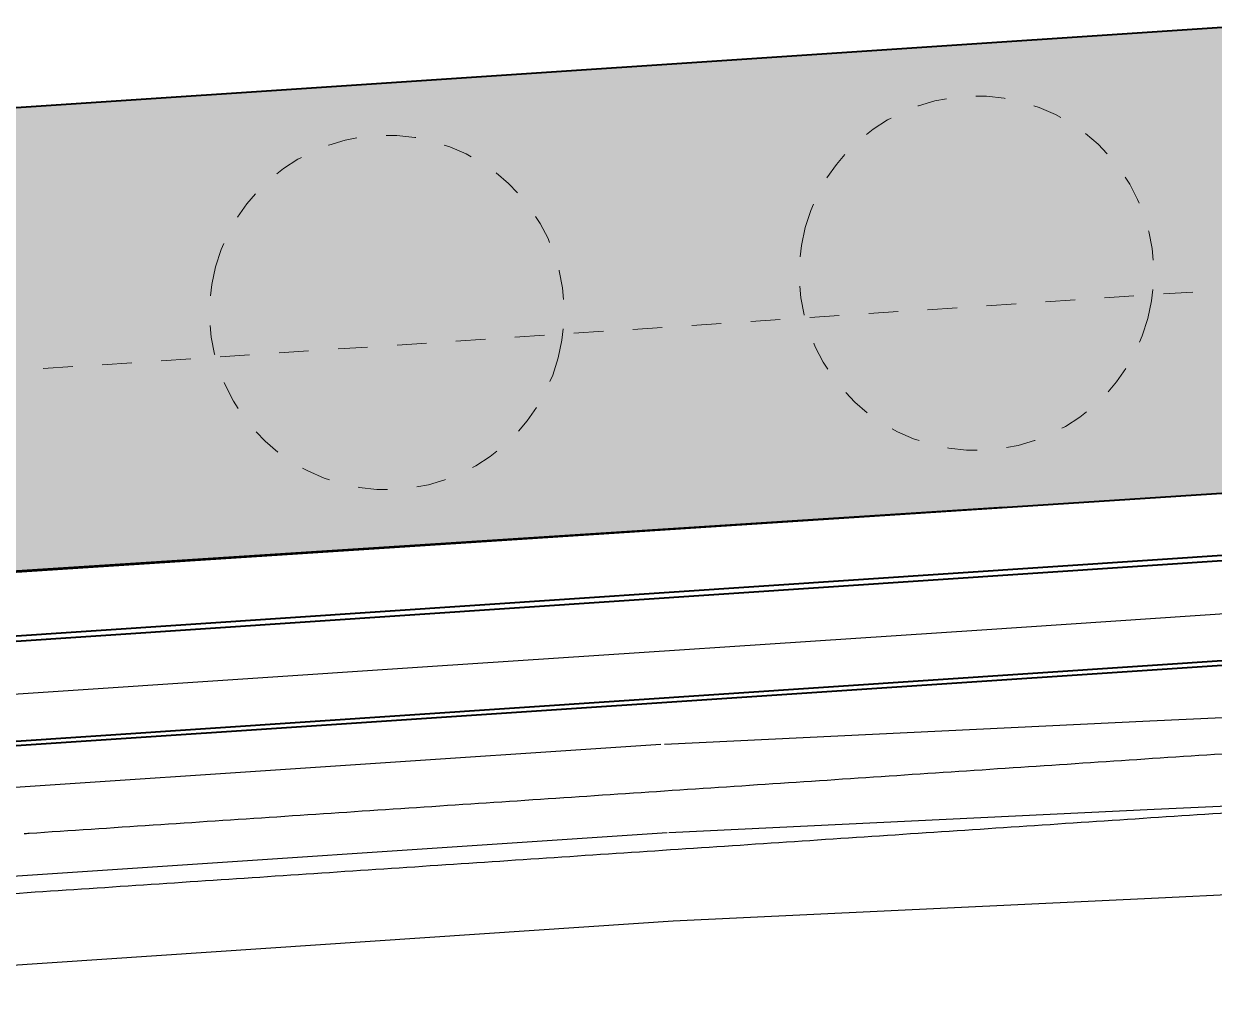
# Model space of a CAD drawing. Header units: metres. Extents: x -354 to -91, y 3 to 562.
# Drawn here: x -226.213 to -222.184, y 543.385 to 546.712 of the extents above; entities that cross this region are included whole.
import ezdxf

# ---------------------------------------------------------------- set-up
doc = ezdxf.new("R2010")
doc.units = ezdxf.units.M
doc.linetypes.add('JacobsDash', pattern=[0.0045, 0.003, -0.0015])
doc.linetypes.add('JacobsGridLine', pattern=[0.0145, 0.01, -0.001, 0.0025, -0.001])
for name, color, linetype, lineweight in [('A-FLOR', 7, 'Continuous', 40), ('A-GENM', 7, 'Continuous', 25), ('S-BEAM', 7, 'Continuous', 40), ('S-FNDN-HDLN', 7, 'JacobsDash', 15), ('S-GRID', 7, 'Continuous', 9)]:
    doc.layers.add(name, color=color, linetype=linetype, lineweight=lineweight)

# ---------------------------------------------------------------- blocks, each defined once
blk = doc.blocks.new('T2DPAA-T2D-C3S-RW-M2D-100010_dwg-40802999-DRG-2873034 - CONSTRUCTION SEQUENCE STAGE A8')
at = {"color": 254, "lineweight": 25, "true_color": 0xd0d0d0}
for p, q in [((58.9415, -627.7106), (60.0205, -630.8988)), ((58.8973, -628.5157), (59.6987, -630.8838)), ((59.6987, -630.8838), (59.7363, -630.9949)), ((59.7363, -630.9949), (60.2346, -632.5623)), ((60.2346, -632.5623), (60.4227, -633.1596))]:
    blk.add_line(p, q, dxfattribs=at)
at = {"color": 254, "lineweight": 25, "true_color": 0xd0d0d0, "flags": 128}
for points in [[(58.5119, -624.4926), (58.5469, -624.5971), (59.1823, -626.4935), (59.3571, -627.0153), (59.5245, -627.515), (60.3553, -629.9697)], [(58.976, -626.8696), (59.1394, -627.3569), (59.226, -627.6153), (60.3042, -630.8013)], [(60.3553, -629.9697), (60.9582, -631.7514), (61.3304, -632.8511)], [(60.3081, -630.8132), (60.8064, -632.3806), (60.9912, -632.9672)], [(60.0222, -630.904), (60.5205, -632.4714), (60.707, -633.0634)]]:
    blk.add_lwpolyline(points, dxfattribs=at)
blk = doc.blocks.new('T2DPAA-T2D-PWC-RW-M2D-100010_RoadDesign_rvt-1-DRG-2873034 - CONSTRUCTION SEQUENCE STAGE A8')
at = {"color": 254, "lineweight": 25, "true_color": 0xd0d0d0, "rotation": 75.11694444444437}
blk.add_blockref('T2DPAA-T2D-C3S-RW-M2D-100010_dwg-40802999-DRG-2873034 - CONSTRUCTION SEQUENCE STAGE A8', (-1722.337, 648.0105), dxfattribs=at)
blk = doc.blocks.new('Top of Pavement - RL A - Top of Pavement - RL A-68818558-DRG-2873034 - CONSTRUCTION SEQUENCE STAGE A8')
at = {"layer": 'A-GENM', "color": 253, "true_color": 0xa3a3a3}
for points, knots in [([(141.209, 7.988), (141.2155, 7.9658), (141.2418, 7.8764), (141.2891, 7.7201), (141.3529, 7.5197), (141.4192, 7.3202), (141.4869, 7.1211), (141.5552, 6.9222), (141.623, 6.7231), (141.7123, 6.4573), (141.8009, 6.1913), (141.8895, 5.9253), (141.9785, 5.6594), (142.09, 5.3272), (142.2238, 4.9285), (142.3574, 4.5297), (142.4908, 4.1308), (142.6243, 3.732), (142.7582, 3.3333), (142.8926, 2.9349), (143.0273, 2.5365), (143.1621, 2.1381), (143.297, 1.7398), (143.4318, 1.3415), (143.5666, 0.9431), (143.7014, 0.5448), (143.8362, 0.1465), (143.971, -0.2519), (144.1058, -0.6502), (144.2406, -1.0485), (144.3754, -1.4469), (144.4909, -1.7881), (144.5615, -1.9966), (144.5871, -2.0723)], [0.62813585, 0.62813585, 0.62813585, 0.62813585, 0.62861272, 0.6300578, 0.63150289, 0.63294798, 0.63439306, 0.63583815, 0.63728324, 0.63872832, 0.6416185, 0.64306358, 0.64450867, 0.64739884, 0.65028902, 0.65317919, 0.65606936, 0.65895954, 0.66184971, 0.66473988, 0.66763006, 0.67052023, 0.6734104, 0.67630058, 0.67919075, 0.68208092, 0.6849711, 0.68786127, 0.69075145, 0.69364162, 0.69653179, 0.69942197, 0.7010705, 0.7010705, 0.7010705, 0.7010705]), ([(144.7756, -2.0086), (144.752, -1.9389), (144.6835, -1.7365), (144.57, -1.4012), (144.4352, -1.0029), (144.3004, -0.6046), (144.1656, -0.2062), (144.0308, 0.1921), (143.8959, 0.5904), (143.7611, 0.9888), (143.6263, 1.3871), (143.4915, 1.7854), (143.3998, 2.0564), (143.353, 2.1946), (143.3512, 2.2)], [-0.70093887, -0.70093887, -0.70093887, -0.70093887, -0.69942197, -0.69653179, -0.69364162, -0.69075145, -0.68786127, -0.6849711, -0.68208092, -0.67919075, -0.67630058, -0.6734104, -0.67052023, -0.67040222, -0.67040222, -0.67040222, -0.67040222])]:
    blk.add_open_spline(points, degree=3, knots=knots, dxfattribs=at)
blk = doc.blocks.new('T2DPAA-T2D-C3S-RS-M3D-100334_rvt-1-DRG-2873034 - CONSTRUCTION SEQUENCE STAGE A8')
at = {"layer": 'A-GENM', "color": 253, "lineweight": 25, "true_color": 0xa3a3a3, "rotation": 75.11694444444437}
blk.add_blockref('Top of Pavement - RL A - Top of Pavement - RL A-68818558-DRG-2873034 - CONSTRUCTION SEQUENCE STAGE A8', (-1134.0578, 404.8616), dxfattribs=at)
blk = doc.blocks.new('01_SFO_FRP_Pile_CastInPlace_CS_BR08 - CAST-IN-PLACE PILE - 1200-8642523-DRG-2873034 - CONSTRUCTION SEQUENCE STAGE A8')
at = {"layer": 'S-FNDN-HDLN'}
for start, end in [(90, 270), (270, 90)]:
    blk.add_arc((0, 0), 0.6, start, end, dxfattribs=at)
blk = doc.blocks.new('01_SFO_FRP_Pile_CastInPlace_CS_BR08 - CAST-IN-PLACE PILE - 1200-8642486-DRG-2873034 - CONSTRUCTION SEQUENCE STAGE A8')
at = {"layer": 'S-FNDN-HDLN'}
for start, end in [(90, 270), (270, 90)]:
    blk.add_arc((0, 0), 0.6, start, end, dxfattribs=at)

msp = doc.modelspace()

# ---------------------------------------------------------------- hatches: boundary and pattern name
at = {"layer": 'S-BEAM', "true_color": 0xc0c0c0}
msp.add_hatch(color=9, dxfattribs=at).paths.add_polyline_path([(-231.8747, 544.4946), (-221.867, 545.1428), (-221.9717, 546.7122), (-231.8718, 546.0522), (-231.8746, 544.5422)])

# ---------------------------------------------------------------- linework, layer by layer
at = {"layer": 'A-FLOR', "color": 252, "true_color": 0x888888}
for p, q in [((-221.8376, 545.1426), (-231.8955, 544.4856)), ((-222.8946, 545.0745), (-231.896, 544.4933)), ((-221.8237, 544.9338), (-231.8811, 544.2612)), ((-221.8225, 544.9159), (-231.8799, 544.243)), ((-221.8, 544.5783), (-231.8583, 543.9054)), ((-221.799, 544.5634), (-231.8574, 543.8907))]:
    msp.add_line(p, q, dxfattribs=at)
at = {"layer": 'S-BEAM'}
msp.add_line((-221.9717, 546.7122), (-231.8718, 546.0522), dxfattribs=at)
at = {"layer": 'S-GRID', "linetype": 'JacobsGridLine', "lineweight": 18}
msp.add_line((-231.9342, 545.1586), (-221.312, 545.8667), dxfattribs=at)

# ---------------------------------------------------------------- block references
at = {"lineweight": 5}
for name in ['T2DPAA-T2D-C3S-RS-M3D-100334_rvt-1-DRG-2873034 - CONSTRUCTION SEQUENCE STAGE A8', 'T2DPAA-T2D-PWC-RW-M2D-100010_RoadDesign_rvt-1-DRG-2873034 - CONSTRUCTION SEQUENCE STAGE A8']:
    msp.add_blockref(name, (873.1524, 0), dxfattribs=at)
at = {"layer": 'S-FNDN-HDLN', "rotation": 75.11694444444437}
for name, p in [('01_SFO_FRP_Pile_CastInPlace_CS_BR08 - CAST-IN-PLACE PILE - 1200-8642523-DRG-2873034 - CONSTRUCTION SEQUENCE STAGE A8', (-222.9884, 545.8677)), ('01_SFO_FRP_Pile_CastInPlace_CS_BR08 - CAST-IN-PLACE PILE - 1200-8642486-DRG-2873034 - CONSTRUCTION SEQUENCE STAGE A8', (-224.984, 545.7347))]:
    msp.add_blockref(name, p, dxfattribs=at)

doc.saveas('drawing.dxf')
